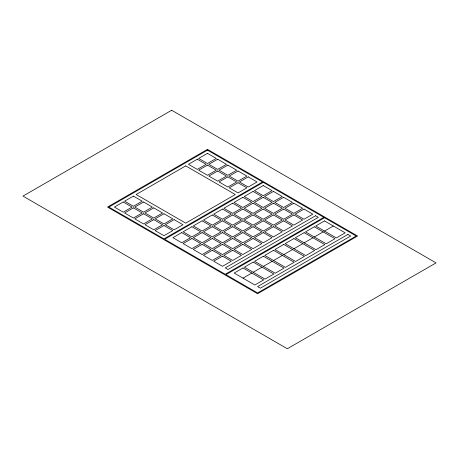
<?xml version="1.0" encoding="UTF-8"?>
<svg xmlns="http://www.w3.org/2000/svg" width="459" height="459" viewBox="0 0 459 459"><rect width="100%" height="100%" fill="white"/><g stroke="black" fill="none" stroke-linecap="round" stroke-linejoin="round"><path stroke-width="0.69" d="M243.006 278.154L251.819 273.065M253.196 272.273L262.009 267.184M263.386 266.386L272.198 261.297M273.575 260.505L282.388 255.416M283.765 254.625L292.578 249.535M293.955 248.738L302.768 243.649M304.145 242.857L312.958 237.768M314.335 236.97L323.147 231.887M324.524 231.089L333.337 226M171.666 110.252L22.95 196.108L287.334 348.748L436.05 262.892L171.666 110.252M207.479 149.364L107.509 207.078L257.602 293.737L357.572 236.018L207.479 149.364M207.479 150.156L108.886 207.078L163.966 238.881L262.559 181.959L207.479 150.156M123.207 201.994L114.394 207.078L123.207 212.167L132.02 207.078L123.207 201.994M133.397 196.108L124.584 201.197L133.397 206.286L142.21 201.197L133.397 196.108M185.723 165.9L136.151 194.518L185.723 223.137L235.295 194.518L185.723 165.9M197.29 159.221L188.477 164.311L197.29 169.4L206.102 164.311L197.29 159.221M207.479 153.34L198.667 158.424L207.479 163.513L216.292 158.424L207.479 153.34M133.397 207.875L124.584 212.965L133.397 218.054L142.21 212.965L133.397 207.875M143.587 201.994L134.774 207.078L143.587 212.167L152.399 207.078L143.587 201.994M207.479 165.102L198.667 170.191L207.479 175.281L216.292 170.191L207.479 165.102M217.669 159.221L208.856 164.311L217.669 169.4L226.482 164.311L217.669 159.221M143.587 213.756L134.774 218.845L143.587 223.935L152.399 218.845L143.587 213.756M153.776 207.875L144.964 212.965L153.776 218.054L162.589 212.965L153.776 207.875M217.669 170.989L208.856 176.078L217.669 181.162L226.482 176.078L217.669 170.989M227.859 165.102L219.046 170.191L227.859 175.281L236.672 170.191L227.859 165.102M153.776 219.643L144.964 224.732L153.776 229.816L162.589 224.732L153.776 219.643M163.966 213.756L155.153 218.845L163.966 223.935L172.779 218.845L163.966 213.756M227.859 176.87L219.046 181.959L227.859 187.048L236.672 181.959L227.859 176.87M238.049 170.989L229.236 176.078L238.049 181.162L246.862 176.078L238.049 170.989M163.966 225.524L155.153 230.613L163.966 235.702L172.779 230.613L163.966 225.524M174.156 219.643L165.343 224.732L174.156 229.816L182.969 224.732L174.156 219.643M238.049 182.751L229.236 187.84L238.049 192.929L246.862 187.84L238.049 182.751M248.239 176.87L239.426 181.959L248.239 187.048L257.051 181.959L248.239 176.87M263.248 182.355L164.655 239.277L225.243 274.258L323.836 217.337L263.248 182.355M181.73 232.598L172.917 237.687L181.73 242.777L190.542 237.687L181.73 232.598M191.919 226.717L183.107 231.806L191.919 236.896L200.732 231.806L191.919 226.717M202.109 220.836L193.296 225.92L202.109 231.009L210.922 225.92L202.109 220.836M212.299 214.95L203.486 220.039L212.299 225.128L221.112 220.039L212.299 214.95M222.489 209.069L213.676 214.158L222.489 219.241L231.302 214.158L222.489 209.069M232.679 203.188L223.866 208.271L232.679 213.36L241.491 208.271L232.679 203.188M242.868 197.301L234.056 202.39L242.868 207.479L251.681 202.39L242.868 197.301M253.058 191.42L244.245 196.509L253.058 201.593L261.871 196.509L253.058 191.42M263.248 185.534L254.435 190.623L263.248 195.712L272.061 190.623L263.248 185.534M191.919 238.485L183.107 243.574L191.919 248.658L200.732 243.574L191.919 238.485M202.109 232.598L193.296 237.687L202.109 242.777L210.922 237.687L202.109 232.598M212.299 226.717L203.486 231.806L212.299 236.896L221.112 231.806L212.299 226.717M222.489 220.836L213.676 225.92L222.489 231.009L231.302 225.92L222.489 220.836M232.679 214.95L223.866 220.039L232.679 225.128L241.491 220.039L232.679 214.95M242.868 209.069L234.056 214.158L242.868 219.241L251.681 214.158L242.868 209.069M253.058 203.188L244.245 208.271L253.058 213.36L261.871 208.271L253.058 203.188M263.248 197.301L254.435 202.39L263.248 207.479L272.061 202.39L263.248 197.301M273.438 191.42L264.625 196.509L273.438 201.593L282.251 196.509L273.438 191.42M202.109 244.366L193.296 249.455L202.109 254.544L210.922 249.455L202.109 244.366M212.299 238.485L203.486 243.574L212.299 248.658L221.112 243.574L212.299 238.485M222.489 232.598L213.676 237.687L222.489 242.777L231.302 237.687L222.489 232.598M232.679 226.717L223.866 231.806L232.679 236.896L241.491 231.806L232.679 226.717M242.868 220.836L234.056 225.92L242.868 231.009L251.681 225.92L242.868 220.836M253.058 214.95L244.245 220.039L253.058 225.128L261.871 220.039L253.058 214.95M263.248 209.069L254.435 214.158L263.248 219.241L272.061 214.158L263.248 209.069M273.438 203.188L264.625 208.271L273.438 213.36L282.251 208.271L273.438 203.188M283.628 197.301L274.815 202.39L283.628 207.479L292.44 202.39L283.628 197.301M212.299 250.247L203.486 255.336L212.299 260.425L221.112 255.336L212.299 250.247M222.489 244.366L213.676 249.455L222.489 254.544L231.302 249.455L222.489 244.366M232.679 238.485L223.866 243.574L232.679 248.658L241.491 243.574L232.679 238.485M242.868 232.598L234.056 237.687L242.868 242.777L251.681 237.687L242.868 232.598M253.058 226.717L244.245 231.806L253.058 236.896L261.871 231.806L253.058 226.717M263.248 220.836L254.435 225.92L263.248 231.009L272.061 225.92L263.248 220.836M273.438 214.95L264.625 220.039L273.438 225.128L282.251 220.039L273.438 214.95M283.628 209.069L274.815 214.158L283.628 219.241L292.44 214.158L283.628 209.069M293.817 203.188L285.005 208.271L293.817 213.36L302.63 208.271L293.817 203.188M222.489 256.133L213.676 261.223L222.489 266.306L231.302 261.223L222.489 256.133M232.679 250.247L223.866 255.336L232.679 260.425L241.491 255.336L232.679 250.247M242.868 244.366L234.056 249.455L242.868 254.544L251.681 249.455L242.868 244.366M253.058 238.485L244.245 243.574L253.058 248.658L261.871 243.574L253.058 238.485M263.248 232.598L254.435 237.687L263.248 242.777L272.061 237.687L263.248 232.598M273.438 226.717L264.625 231.806L273.438 236.896L282.251 231.806L273.438 226.717M283.628 220.836L274.815 225.92L283.628 231.009L292.44 225.92L283.628 220.836M293.817 214.95L285.005 220.039L293.817 225.128L302.63 220.039L293.817 214.95M304.007 209.069L295.194 214.158L304.007 219.241L312.82 214.158L304.007 209.069M315.574 215.747L225.243 267.901L227.997 269.49L318.328 217.337L315.574 215.747M324.524 217.732L225.931 274.654L257.602 292.94L356.195 236.018L324.524 217.732M243.006 267.976L234.193 273.065L254.848 284.993L263.661 279.904L243.006 267.976M253.196 262.095L244.383 267.184L265.038 279.106L273.851 274.017L253.196 262.095M263.386 256.214L254.573 261.297L275.228 273.225L284.041 268.136L263.386 256.214M273.575 250.327L264.763 255.416L285.418 267.345L294.23 262.255L273.575 250.327M283.765 244.446L274.952 249.535L295.607 261.458L304.42 256.369L283.765 244.446M293.955 238.565L285.142 243.649L305.797 255.577L314.61 250.488L293.955 238.565M304.145 232.679L295.332 237.768L315.987 249.69L324.8 244.607L304.145 232.679M314.335 226.798L305.522 231.887L326.177 243.809L334.99 238.72L314.335 226.798M324.524 220.911L315.712 226L336.367 237.928L345.179 232.839L324.524 220.911M347.933 234.429L257.602 286.582L260.356 288.172L350.687 236.018L347.933 234.429"/></g></svg>
